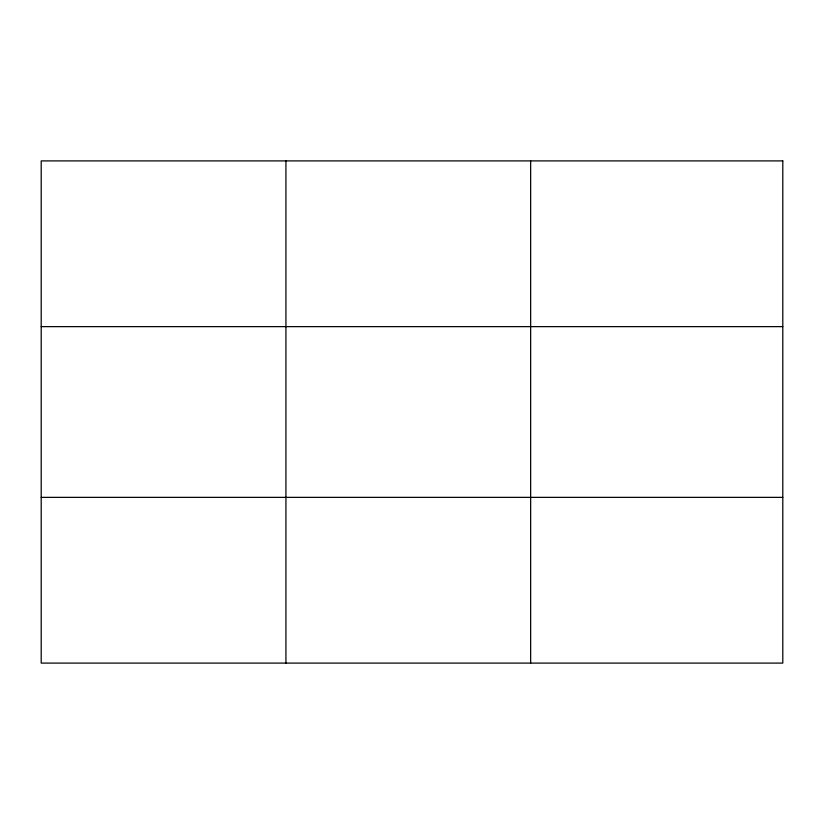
<?xml version="1.0" encoding="UTF-8"?>
<svg xmlns="http://www.w3.org/2000/svg" width="824" height="824" viewBox="0 0 824 824"><rect width="100%" height="100%" fill="white"/><g stroke="black" fill="none" stroke-linecap="round" stroke-linejoin="round"><path stroke-width="1.24" d="M285.928 160.907L285.928 663.093M530.656 160.907L530.656 663.093M41.2 326.634L782.8 326.634M41.2 497.366L782.8 497.366M782.8 160.907L782.8 663.093L41.2 663.093L41.2 160.907L782.8 160.907"/></g></svg>
